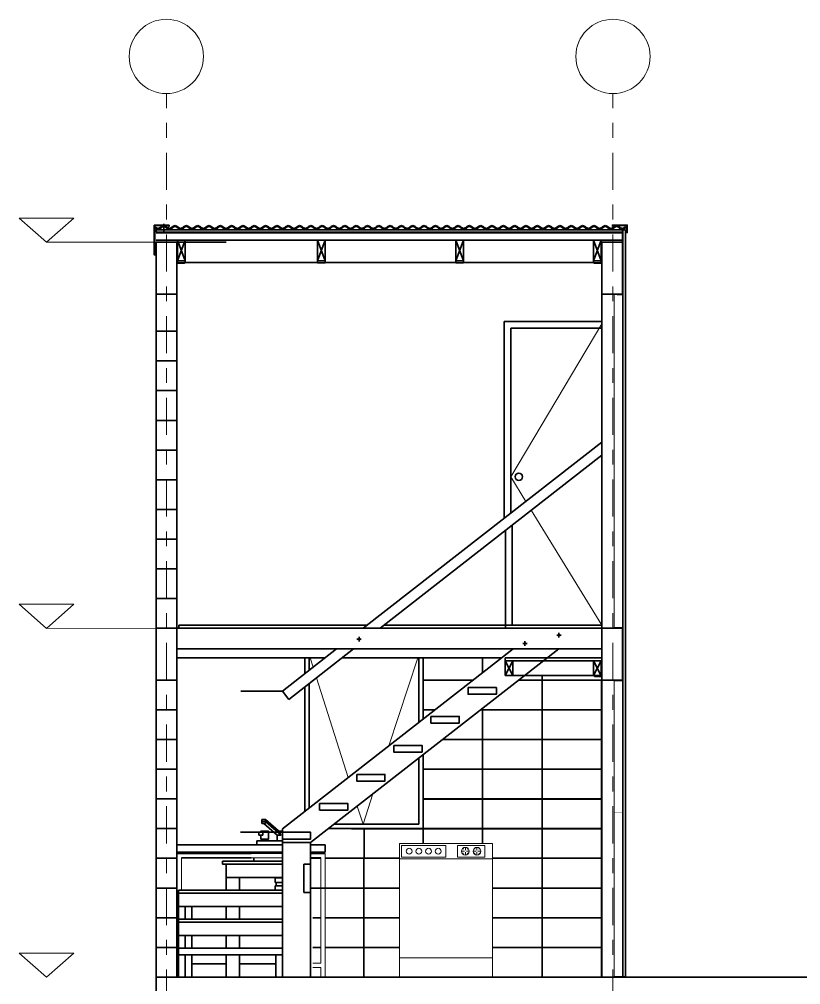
# Model space of a CAD drawing. Header units: metres. Extents: x -74.1 to 15, y -108.3 to -10.
# Drawn here: x -34.34 to -29.08, y -34.55 to -28.05 of the extents above; entities that cross this region are included whole.
import ezdxf

# ---------------------------------------------------------------- set-up
doc = ezdxf.new("R2010")
doc.units = ezdxf.units.M
doc.header["$LTSCALE"] = 5
doc.header["$MEASUREMENT"] = 0
doc.linetypes.add('CENTER', pattern=[2, 1.25, -0.25, 0.25, -0.25])
for name, color, linetype, lineweight in [('A-ANNO-SYMB', 3, 'Continuous', 18), ('A-ELEV-MBE1', 7, 'Continuous', 35), ('A-SECT-MCUT', 7, 'Continuous', 35)]:
    doc.layers.add(name, color=color, linetype=linetype, lineweight=lineweight)

msp = doc.modelspace()

# ---------------------------------------------------------------- linework, layer by layer
at = {"layer": 'A-ANNO-SYMB'}
for p, q in [((-34.1528, -29.553), (-33.426, -29.5515)), ((-30.3331, -29.9044), (-30.3331, -32.1453)), ((-30.3125, -29.9058), (-30.2761, -29.9058)), ((-30.2761, -29.9058), (-30.2761, -32.1467)), ((-34.1551, -32.1521), (-33.2089, -32.1506)), ((-30.2767, -32.1453), (-30.3331, -32.1453)), ((-30.2761, -32.1467), (-30.3125, -32.1467)), ((-30.3331, -32.5059), (-30.3331, -34.4949)), ((-30.2767, -32.5059), (-30.3331, -32.5059)), ((-30.2767, -32.5059), (-30.2767, -34.497)), ((-33.276, -33.6593), (-33.276, -33.6093)), ((-33.276, -34.4358), (-33.276, -33.6673)), ((-33.246, -33.9089), (-33.246, -33.6973)), ((-32.566, -33.6673), (-32.777, -33.6673)), ((-32.566, -33.6973), (-32.777, -33.6973)), ((-32.308, -34.4058), (-32.308, -33.6973)), ((-32.278, -34.4358), (-32.278, -33.6673)), ((-33.276, -34.4358), (-33.276, -34.5002)), ((-32.3601, -34.4058), (-32.308, -34.4058)), ((-32.3601, -34.4358), (-32.308, -34.4358)), ((-32.308, -34.4358), (-32.308, -34.5002)), ((-32.278, -34.4358), (-32.278, -34.5002)), ((-30.2776, -34.4949), (-30.3331, -34.4949))]:
    msp.add_line(p, q, dxfattribs=at)
at = {"layer": 'A-ANNO-SYMB', "ltscale": 0.003}
for p, q in [((-31.0292, -31.1314), (-30.4163, -30.1013)), ((-31.0292, -31.1314), (-30.9275, -31.2972)), ((-30.8907, -31.3573), (-30.4161, -32.1309)), ((-32.3797, -32.3507), (-32.3595, -32.4142)), ((-31.8497, -32.9427), (-31.655, -32.3507)), ((-32.3369, -32.4853), (-32.1235, -33.1562)), ((-32.0235, -33.4709), (-31.9564, -33.2668)), ((-32.0622, -33.3493), (-32.0235, -33.4709)), ((-31.7779, -33.6093), (-31.7779, -33.6593)), ((-31.3607, -33.6524), (-31.3411, -33.6524)), ((-31.3476, -33.6655), (-31.353, -33.6708)), ((-31.3524, -33.6346), (-31.3476, -33.6394)), ((-31.3346, -33.6459), (-31.3346, -33.6263)), ((-31.3346, -33.6589), (-31.3346, -33.6785)), ((-31.3085, -33.6524), (-31.328, -33.6524)), ((-31.3215, -33.6394), (-31.3165, -33.6343)), ((-31.3162, -33.6708), (-31.3215, -33.6655)), ((-31.2824, -33.6524), (-31.2628, -33.6524)), ((-31.2694, -33.6655), (-31.2747, -33.6708)), ((-31.2742, -33.6346), (-31.2694, -33.6394)), ((-31.2563, -33.6459), (-31.2563, -33.6263)), ((-31.2563, -33.6589), (-31.2563, -33.6785)), ((-31.2302, -33.6524), (-31.2498, -33.6524)), ((-31.2433, -33.6394), (-31.2382, -33.6343)), ((-31.2379, -33.6708), (-31.2433, -33.6655)), ((-31.152, -33.7046), (-31.778, -33.7046)), ((-31.778, -34.3698), (-31.152, -34.3698))]:
    msp.add_line(p, q, dxfattribs=at)
at = {"layer": 'A-ANNO-SYMB', "linetype": 'CENTER', "ltscale": 0.04}
for points in [[(-33.3458, -39.0995), (-33.3458, -28.5516)], [(-30.3409, -39.0995), (-30.3409, -28.5516)]]:
    msp.add_lwpolyline(points, dxfattribs=at)
at = {"layer": 'A-ANNO-SYMB'}
for points in [[(-34.1528, -29.553), (-34.3368, -29.3907), (-33.9688, -29.3907)], [(-34.1528, -32.1521), (-34.3368, -31.9898), (-33.9688, -31.9898)], [(-34.1528, -34.5009), (-34.3368, -34.3386), (-33.9688, -34.3386)], [(-32.308, -34.4358), (-32.3601, -34.4358), (-32.3601, -34.4358), (-32.308, -34.4358)]]:
    msp.add_lwpolyline(points, close=True, dxfattribs=at)
at = {"layer": 'A-ANNO-SYMB', "ltscale": 0.003}
for points in [[(-31.778, -34.5002), (-31.778, -33.6002), (-31.152, -33.6002), (-31.152, -34.5002)], [(-31.765, -33.6915), (-31.765, -33.6133), (-31.465, -33.6133), (-31.465, -33.6915)], [(-31.3867, -33.6915), (-31.3867, -33.6133), (-31.2041, -33.6133), (-31.2041, -33.6915)]]:
    msp.add_lwpolyline(points, close=True, dxfattribs=at)
at = {"layer": 'A-ANNO-SYMB'}
for centre in [(-33.347, -28.3016), (-30.3409, -28.3016)]:
    msp.add_circle(centre, 0.25, dxfattribs=at)
at = {"layer": 'A-ANNO-SYMB', "ltscale": 0.003}
for centre, radius in [((-31.7128, -33.6524), 0.0196), ((-31.6476, -33.6524), 0.0196), ((-31.5824, -33.6524), 0.0196), ((-31.5172, -33.6524), 0.0196), ((-31.3346, -33.6524), 0.0261), ((-31.2563, -33.6524), 0.0261)]:
    msp.add_circle(centre, radius, dxfattribs=at)
at = {"layer": 'A-ELEV-MBE1'}
for p, q in [((-33.3639, -29.4286), (-33.3639, -29.4879)), ((-33.4218, -29.4499), (-33.4257, -29.4531)), ((-33.416, -29.4686), (-30.2763, -29.4686)), ((-33.416, -29.4836), (-33.416, -29.4686)), ((-33.416, -29.4836), (-30.2763, -29.4836)), ((-33.416, -29.4883), (-30.2763, -29.4883)), ((-33.3317, -29.4476), (-33.3287, -29.4476)), ((-32.355, -29.4499), (-32.3589, -29.4531)), ((-32.3169, -29.4499), (-32.3131, -29.4531)), ((-31.7454, -29.4499), (-31.7493, -29.4531)), ((-30.6786, -29.4499), (-30.6825, -29.4531)), ((-30.6405, -29.4499), (-30.6367, -29.4531)), ((-30.3421, -29.4467), (-30.3451, -29.4467)), ((-30.2763, -29.4836), (-30.2763, -29.4686)), ((-30.2763, -29.4836), (-30.2763, -29.5518)), ((-30.2559, -29.4686), (-30.2739, -29.4686)), ((-30.2589, -29.4491), (-30.2549, -29.452)), ((-30.2551, -29.4872), (-30.2551, -29.4742)), ((-30.2521, -29.4742), (-30.2551, -29.4742)), ((-30.2521, -29.4842), (-30.2521, -29.4742)), ((-33.4157, -29.5383), (-30.2763, -29.5383)), ((-33.276, -29.5518), (-32.9451, -29.5518)), ((-33.2717, -29.594), (-33.2717, -29.5383)), ((-30.4216, -29.6922), (-30.4216, -29.5383)), ((-33.4217, -29.6346), (-33.4217, -29.6246)), ((-33.4187, -29.6246), (-33.4217, -29.6246)), ((-33.4187, -29.6376), (-33.4187, -29.6246)), ((-33.2712, -29.594), (-33.276, -29.594)), ((-33.226, -29.694), (-33.226, -29.6922)), ((-33.2212, -29.6883), (-32.3292, -29.6883)), ((-32.2792, -29.6883), (-31.3978, -29.6883)), ((-31.3478, -29.6883), (-30.4716, -29.6883)), ((-30.4216, -29.644), (-30.4173, -29.644)), ((-30.4163, -29.9018), (-30.4159, -34.5009)), ((-31.0742, -31.4116), (-31.0742, -30.0857)), ((-30.4163, -30.0857), (-31.0742, -30.0857)), ((-31.0292, -30.1307), (-31.0292, -31.3765)), ((-30.4163, -30.1307), (-31.0292, -30.1307)), ((-32.0218, -32.1508), (-30.416, -30.8982)), ((-31.908, -32.1508), (-30.416, -30.987)), ((-31.0642, -32.1307), (-31.0642, -31.4926)), ((-31.0192, -31.4575), (-31.0192, -32.1307)), ((-33.276, -32.1509), (-30.4161, -32.1507)), ((-33.2625, -32.1309), (-33.2625, -32.1509)), ((-31.9963, -32.1309), (-33.2625, -32.1309)), ((-30.4161, -32.1309), (-31.8825, -32.1309)), ((-31.0642, -32.1507), (-31.8821, -32.1507)), ((-31.0642, -32.1307), (-31.0642, -32.1507)), ((-30.378, -32.1507), (-31.0642, -32.1507)), ((-32.0352, -32.2249), (-32.0652, -32.2249)), ((-32.0502, -32.2399), (-32.0502, -32.2099)), ((-30.6895, -32.1981), (-30.7195, -32.1981)), ((-30.7045, -32.2131), (-30.7045, -32.1831)), ((-33.276, -32.2909), (-30.4161, -32.2907)), ((-32.566, -33.5014), (-31.0139, -32.2907)), ((-32.566, -32.5752), (-32.2013, -32.2908)), ((-32.5229, -32.6304), (-32.0875, -32.2908)), ((-32.376, -33.5941), (-30.705, -32.2907)), ((-30.9186, -32.2542), (-30.9486, -32.2542)), ((-30.9336, -32.2692), (-30.9336, -32.2392)), ((-32.2781, -32.3507), (-33.276, -32.3507)), ((-32.416, -32.3507), (-32.416, -32.4582)), ((-32.416, -32.4582), (-32.416, -32.3509)), ((-32.386, -32.4348), (-32.386, -32.3507)), ((-31.0908, -32.3507), (-32.1643, -32.3507)), ((-31.6485, -32.7857), (-31.6485, -32.3507)), ((-31.6185, -32.7112), (-31.6185, -32.3507)), ((-31.2185, -32.4503), (-31.2185, -32.3507)), ((-31.066, -32.3502), (-31.066, -32.3702)), ((-30.416, -32.3507), (-30.7819, -32.3507)), ((-30.7813, -32.3502), (-30.416, -32.3502)), ((-30.8069, -32.3702), (-30.416, -32.3702)), ((-30.421, -32.4689), (-30.4211, -32.3702)), ((-30.9351, -32.4702), (-30.416, -32.4702)), ((-32.416, -32.6152), (-32.416, -32.547)), ((-32.416, -32.547), (-32.416, -33.3844)), ((-32.416, -32.547), (-32.416, -32.6152)), ((-32.386, -33.361), (-32.386, -32.5236)), ((-32.386, -32.5834), (-32.386, -32.5236)), ((-32.566, -32.5752), (-32.8456, -32.5752)), ((-32.566, -32.5752), (-32.5229, -32.6304)), ((-32.416, -33.3844), (-32.416, -32.757)), ((-31.6485, -33.4709), (-31.6485, -33.0267)), ((-31.6185, -33.5009), (-31.6185, -33.028)), ((-32.7048, -33.4398), (-32.7048, -33.4528)), ((-32.6788, -33.4398), (-32.7048, -33.4398)), ((-32.7048, -33.4528), (-32.7048, -33.4659)), ((-32.7048, -33.4528), (-32.6788, -33.4528)), ((-32.7048, -33.4659), (-32.6788, -33.4659)), ((-32.6903, -33.4658), (-32.6005, -33.5441)), ((-32.6788, -33.4528), (-32.6788, -33.4398)), ((-32.5744, -33.5311), (-32.6788, -33.4398)), ((-32.6788, -33.4659), (-32.6788, -33.4528)), ((-32.6788, -33.4528), (-32.5744, -33.5441)), ((-32.218, -33.4709), (-31.6485, -33.4709)), ((-31.6485, -33.4709), (-32.0359, -33.4709)), ((-32.566, -33.5252), (-32.8483, -33.5252)), ((-32.566, -33.518), (-32.5893, -33.518)), ((-32.566, -33.5014), (-32.566, -34.3052)), ((-31.6185, -33.5002), (-32.1016, -33.5002)), ((-31.6185, -33.5009), (-32.1016, -33.5009)), ((-32.6983, -33.5832), (-32.6983, -33.5702)), ((-32.6722, -33.5702), (-32.6722, -33.5832)), ((-32.6005, -33.5441), (-32.6005, -33.5832)), ((-32.6005, -33.5441), (-32.5744, -33.5441)), ((-32.566, -33.7047), (-32.566, -33.5878)), ((-32.376, -33.5936), (-32.566, -33.5936)), ((-32.376, -33.5941), (-32.376, -34.5002)), ((-33.276, -33.6093), (-32.566, -33.6093)), ((-33.276, -33.6593), (-32.566, -33.6593)), ((-32.7375, -33.6093), (-32.566, -33.6093)), ((-32.376, -33.6093), (-32.278, -33.6093)), ((-32.376, -33.6593), (-32.278, -33.6593)), ((-32.278, -33.6593), (-32.278, -33.6093)), ((-33.276, -33.6673), (-32.777, -33.6673)), ((-33.246, -33.6973), (-32.777, -33.6973)), ((-32.9701, -33.7202), (-32.9701, -33.7402)), ((-32.566, -33.7202), (-32.9701, -33.7202)), ((-32.376, -33.6673), (-32.278, -33.6673)), ((-32.376, -33.6973), (-32.308, -33.6973)), ((-32.308, -33.7002), (-32.376, -33.7002)), ((-31.152, -33.7002), (-30.4185, -33.7002)), ((-30.4185, -33.7002), (-30.4185, -34.5002)), ((-32.566, -33.7402), (-32.9701, -33.7402)), ((-32.9442, -33.7402), (-32.9442, -33.9152)), ((-32.566, -33.8302), (-32.9442, -33.8302)), ((-32.8542, -33.8302), (-32.8542, -33.9152)), ((-32.6089, -33.8321), (-32.6089, -33.8302)), ((-33.266, -33.9352), (-33.266, -33.9152)), ((-32.566, -33.9152), (-33.266, -33.9152)), ((-32.6089, -33.8856), (-32.6089, -33.8625)), ((-33.266, -34.1102), (-33.266, -33.9352)), ((-32.566, -33.9352), (-33.266, -33.9352)), ((-32.566, -34.0252), (-33.266, -34.0252)), ((-33.2208, -34.1102), (-33.2208, -34.0252)), ((-33.176, -34.0252), (-33.176, -34.1102)), ((-32.9442, -34.0252), (-32.9442, -34.1102)), ((-32.8542, -34.0252), (-32.8542, -34.1102)), ((-33.266, -34.1102), (-33.266, -34.1302)), ((-32.566, -34.1102), (-33.266, -34.1102)), ((-33.266, -34.1302), (-33.266, -34.3052)), ((-32.566, -34.1302), (-33.266, -34.1302)), ((-32.566, -34.2202), (-33.266, -34.2202)), ((-33.2208, -34.2202), (-33.2208, -34.3052)), ((-33.176, -34.3052), (-33.176, -34.2202)), ((-32.9442, -34.2202), (-32.9442, -34.3052)), ((-32.8542, -34.2202), (-32.8542, -34.3052)), ((-33.266, -34.3502), (-33.266, -34.3052)), ((-32.566, -34.3052), (-33.266, -34.3052)), ((-32.566, -34.3052), (-32.566, -34.3502)), ((-32.566, -34.3502), (-33.266, -34.3502)), ((-33.176, -34.3502), (-33.176, -34.5002)), ((-32.9442, -34.3502), (-32.9442, -34.5002)), ((-32.8542, -34.3502), (-32.8542, -34.5002)), ((-32.9442, -34.4102), (-33.176, -34.4102)), ((-32.611, -34.4102), (-32.8542, -34.4102))]:
    msp.add_line(p, q, dxfattribs=at)
at = {"layer": 'A-ELEV-MBE1', "ltscale": 0.03}
for p, q in [((-31.066, -32.3502), (-30.7813, -32.3502)), ((-31.066, -32.3702), (-30.8069, -32.3702)), ((-31.016, -32.3702), (-31.066, -32.4702)), ((-31.066, -32.3702), (-31.016, -32.4702)), ((-30.4211, -32.3702), (-30.4711, -32.4702)), ((-30.4711, -32.3705), (-30.4211, -32.4705)), ((-31.066, -32.4702), (-30.9351, -32.4702))]:
    msp.add_line(p, q, dxfattribs=at)
at = {"layer": 'A-ELEV-MBE1'}
for points in [[(-33.4187, -29.6376), (-33.4287, -29.6376), (-33.4287, -29.4376), (-33.3287, -29.4376), (-33.3287, -29.4476)], [(-33.4217, -29.6346), (-33.4257, -29.6346), (-33.4257, -29.4406), (-33.3317, -29.4406), (-33.3317, -29.4476)], [(-30.2551, -29.4872), (-30.2451, -29.4872), (-30.2451, -29.4367), (-30.3451, -29.4367), (-30.3451, -29.4467)], [(-30.2521, -29.4842), (-30.2481, -29.4842), (-30.2481, -29.4397), (-30.3421, -29.4397), (-30.3421, -29.4467)], [(-30.2559, -29.4686), (-30.2559, -34.499), (-30.2739, -34.499), (-30.2739, -29.4686)], [(-33.276, -29.594), (-33.276, -29.694), (-33.226, -29.694)], [(-30.4173, -29.594), (-30.4173, -29.694), (-30.4673, -29.694)], [(-33.2712, -29.6784), (-33.2712, -29.6922), (-33.2212, -29.6922), (-33.2212, -29.6784)], [(-32.3292, -29.6784), (-32.3292, -29.6922), (-32.2792, -29.6922), (-32.2792, -29.6784)], [(-31.3978, -29.6784), (-31.3978, -29.6922), (-31.3478, -29.6922), (-31.3478, -29.6784)], [(-30.4716, -29.6784), (-30.4716, -29.6922), (-30.4216, -29.6922), (-30.4216, -29.6784)], [(-31.4203, -32.5009), (-31.6185, -32.5009), (-31.6185, -32.3507)], [(-30.466, -32.4752), (-30.466, -32.4702), (-30.421, -32.4702), (-30.421, -32.4252), (-30.416, -32.4252)], [(-30.466, -32.4752), (-30.416, -32.4752), (-30.416, -32.4252)], [(-30.8185, -32.4702), (-30.8185, -32.5009), (-30.9744, -32.5009)], [(-30.4185, -32.5009), (-30.4185, -32.5009), (-30.8185, -32.5009), (-30.8185, -32.4702)], [(-31.5398, -32.7009), (-31.6185, -32.7009), (-31.6185, -32.5009), (-31.2834, -32.5009)], [(-30.9744, -32.5009), (-30.8185, -32.5009), (-30.8185, -32.7009), (-31.2185, -32.7009), (-31.2185, -32.6913)], [(-31.2185, -32.6913), (-31.2185, -32.7009), (-31.2308, -32.7009)], [(-31.6185, -32.7623), (-31.6185, -32.7009), (-31.6088, -32.7009)], [(-31.2308, -32.7009), (-31.2185, -32.7009), (-31.2185, -32.9009), (-31.4873, -32.9009)], [(-31.4873, -32.9009), (-31.2185, -32.9009), (-31.2185, -33.1009), (-31.6185, -33.1009), (-31.6185, -33.0033)], [(-32.7114, -33.5245), (-32.7114, -33.518), (-32.6592, -33.518), (-32.6592, -33.5702), (-32.7114, -33.5702), (-32.7114, -33.5441)], [(-32.2556, -33.5002), (-32.016, -33.5002), (-32.016, -33.7002)], [(-31.6185, -33.6002), (-31.6185, -33.5002), (-31.2185, -33.5002), (-31.2185, -33.6002)], [(-31.2185, -33.6002), (-31.2185, -33.5002), (-30.8185, -33.5002), (-30.8185, -34.5002)], [(-30.8185, -33.6002), (-30.8185, -33.5002), (-30.4185, -33.5002), (-30.4185, -33.7002), (-30.4284, -33.7002)], [(-32.566, -33.5832), (-32.7375, -33.5832), (-32.7375, -33.6093), (-32.566, -33.6093)], [(-32.7589, -33.7202), (-32.7589, -33.6973)], [(-32.278, -33.7002), (-32.079, -33.7002)], [(-32.017, -33.7002), (-32.278, -33.7002)], [(-32.017, -33.7002), (-32.049, -33.7002)], [(-32.049, -33.7002), (-32.017, -33.7002)], [(-31.778, -33.9002), (-32.017, -33.9002), (-32.017, -33.7002), (-31.778, -33.7002)], [(-31.152, -33.7002), (-31.111, -33.7002)], [(-32.421, -33.9302), (-32.421, -33.7402), (-32.376, -33.7402), (-32.376, -33.9302), (-32.421, -33.9302)], [(-32.566, -33.8625), (-32.6144, -33.8625), (-32.6144, -33.8321), (-32.566, -33.8321)], [(-32.6144, -33.9089), (-32.6144, -33.8856), (-32.566, -33.8856)], [(-32.278, -33.9002), (-32.376, -33.9002)], [(-32.3601, -33.9002), (-32.308, -33.9002)], [(-32.079, -33.9002), (-32.278, -33.9002)], [(-32.278, -33.9002), (-32.017, -33.9002)], [(-32.049, -33.9002), (-32.017, -33.9002)], [(-31.778, -34.1002), (-32.017, -34.1002), (-32.017, -33.9002), (-31.778, -33.9002)], [(-31.111, -33.9002), (-31.152, -33.9002)], [(-31.152, -33.9002), (-30.416, -33.9002)], [(-32.3601, -34.1002), (-32.308, -34.1002)], [(-32.308, -34.1002), (-32.3601, -34.1002)], [(-32.017, -34.1002), (-32.278, -34.1002)], [(-32.278, -34.1002), (-32.079, -34.1002)], [(-32.017, -34.1002), (-32.049, -34.1002)], [(-32.049, -34.1002), (-32.017, -34.1002)], [(-31.778, -34.3002), (-32.017, -34.3002), (-32.017, -34.1002), (-31.778, -34.1002)], [(-30.416, -34.1002), (-31.152, -34.1002)], [(-31.152, -34.1002), (-31.111, -34.1002)], [(-32.3601, -34.3002), (-32.308, -34.3002)], [(-32.308, -34.3002), (-32.3601, -34.3002)], [(-32.017, -34.3002), (-32.278, -34.3002)], [(-32.278, -34.3002), (-32.079, -34.3002)], [(-32.017, -34.3002), (-32.049, -34.3002)], [(-32.049, -34.3002), (-32.017, -34.3002)], [(-32.017, -34.5002), (-32.017, -34.3002), (-31.778, -34.3002)], [(-30.4159, -34.3002), (-31.152, -34.3002)], [(-33.266, -34.5002), (-33.266, -34.3502), (-33.221, -34.3502), (-33.221, -34.5002), (-33.266, -34.5002)], [(-32.611, -34.5002), (-32.611, -34.3502), (-32.566, -34.3502), (-32.566, -34.5002), (-32.611, -34.5002)], [(-31.617, -34.5002), (-32.017, -34.5002), (-32.017, -34.4358)], [(-30.4159, -34.5009), (-30.4159, -34.5009), (-30.2659, -34.5009)]]:
    msp.add_lwpolyline(points, dxfattribs=at)
at = {"layer": 'A-ELEV-MBE1', "const_width": 0.0015}
for points in [[(-30.3343, -29.9336), (-30.3343, -29.9036), (-30.3253, -29.9036), (-30.3224, -29.9066), (-30.3051, -29.9066), (-30.2878, -29.9066), (-30.2848, -29.9036), (-30.2758, -29.9036), (-30.2758, -29.9336)], [(-30.3343, -32.1195), (-30.3343, -32.1495), (-30.3253, -32.1495), (-30.3224, -32.1465), (-30.3051, -32.1465), (-30.2878, -32.1465), (-30.2848, -32.1495), (-30.2758, -32.1495), (-30.2758, -32.1195)], [(-30.3343, -32.5317), (-30.3343, -32.5017), (-30.3253, -32.5017), (-30.3224, -32.5046), (-30.3051, -32.5046), (-30.2878, -32.5046), (-30.2848, -32.5017), (-30.2758, -32.5017), (-30.2758, -32.5317)], [(-30.3343, -33.4214), (-30.3343, -33.3914), (-30.3253, -33.3914), (-30.3224, -33.3944), (-30.3051, -33.3944), (-30.2878, -33.3944), (-30.2848, -33.3914), (-30.2758, -33.3914), (-30.2758, -33.4214)], [(-30.3343, -34.4703), (-30.3343, -34.5003), (-30.3253, -34.5003), (-30.3224, -34.4973), (-30.3051, -34.4973), (-30.2878, -34.4973), (-30.2848, -34.5003), (-30.2758, -34.5003), (-30.2758, -34.4703)]]:
    msp.add_lwpolyline(points, dxfattribs=at)
at = {"layer": 'A-ELEV-MBE1'}
for points in [[(-31.0642, -32.1309), (-31.0642, -32.1507), (-30.4161, -32.1507), (-30.4161, -32.1309)], [(-30.8185, -32.5009), (-30.4185, -32.5009), (-30.4185, -32.7009), (-30.8185, -32.7009)], [(-31.2185, -32.7009), (-30.8185, -32.7009), (-30.8185, -32.9009), (-31.2185, -32.9009)], [(-30.8185, -32.7009), (-30.4185, -32.7009), (-30.4185, -32.9009), (-30.8185, -32.9009)], [(-31.2185, -32.9009), (-30.8185, -32.9009), (-30.8185, -33.1009), (-31.2185, -33.1009)], [(-30.8185, -32.9009), (-30.4185, -32.9009), (-30.4185, -33.1009), (-30.8185, -33.1009)], [(-31.6185, -33.1009), (-31.2185, -33.1009), (-31.2185, -33.3009), (-31.6185, -33.3009)], [(-31.2185, -33.1009), (-30.8185, -33.1009), (-30.8185, -33.3009), (-31.2185, -33.3009)], [(-30.8185, -33.1009), (-30.4185, -33.1009), (-30.4185, -33.3009), (-30.8185, -33.3009)], [(-31.6185, -33.3002), (-31.2185, -33.3002), (-31.2185, -33.5002), (-31.6185, -33.5002)], [(-31.6185, -33.3009), (-31.2185, -33.3009), (-31.2185, -33.5009), (-31.6185, -33.5009)], [(-31.2185, -33.3002), (-30.8185, -33.3002), (-30.8185, -33.5002), (-31.2185, -33.5002)], [(-31.2185, -33.3009), (-30.8185, -33.3009), (-30.8185, -33.5009), (-31.2185, -33.5009)], [(-30.8185, -33.3002), (-30.4185, -33.3002), (-30.4185, -33.5002), (-30.8185, -33.5002)], [(-30.8185, -33.3009), (-30.4185, -33.3009), (-30.4185, -33.5009), (-30.8185, -33.5009)], [(-32.7244, -33.5441), (-32.7244, -33.5246), (-32.6983, -33.5246), (-32.6983, -33.5441)]]:
    msp.add_lwpolyline(points, close=True, dxfattribs=at)
at = {"layer": 'A-ELEV-MBE1', "ltscale": 0.03}
for points in [[(-31.066, -32.4702), (-31.066, -32.3702), (-31.016, -32.3702), (-31.016, -32.4702), (-31.066, -32.4702)], [(-30.4711, -32.4702), (-30.4711, -32.3702), (-30.4211, -32.3702), (-30.4211, -32.4702), (-30.4711, -32.4702)]]:
    msp.add_lwpolyline(points, dxfattribs=at)
for points in [[(-31.316, -32.5502), (-31.126, -32.5502), (-31.126, -32.5952), (-31.316, -32.5952)], [(-31.566, -32.7452), (-31.376, -32.7452), (-31.376, -32.7902), (-31.566, -32.7902)], [(-31.816, -32.9402), (-31.626, -32.9402), (-31.626, -32.9852), (-31.816, -32.9852)], [(-32.066, -33.1352), (-31.876, -33.1352), (-31.876, -33.1802), (-32.066, -33.1802)], [(-32.316, -33.3302), (-32.126, -33.3302), (-32.126, -33.3752), (-32.316, -33.3752)], [(-32.566, -33.5252), (-32.376, -33.5252), (-32.376, -33.5702), (-32.566, -33.5702)]]:
    msp.add_lwpolyline(points, close=True, dxfattribs=at)
at = {"layer": 'A-ELEV-MBE1', "ltscale": 0.003}
msp.add_lwpolyline([(-31.2185, -34.5002), (-31.6185, -34.5002)], dxfattribs=at)
at = {"layer": 'A-ELEV-MBE1'}
for centre, radius in [((-30.9748, -31.1314), 0.025), ((-32.0502, -32.2249), 0.005), ((-30.7045, -32.1981), 0.005), ((-30.9336, -32.2542), 0.005)]:
    msp.add_circle(centre, radius, dxfattribs=at)
for centre, radius, start, end in [((-33.3647, -29.4655), 0.0247, 39.42406, 140.57594), ((-33.2885, -29.4655), 0.0247, 39.42406, 140.57594), ((-33.2123, -29.4655), 0.0247, 39.42406, 140.57594), ((-33.1361, -29.4655), 0.0247, 39.42406, 140.57594), ((-33.0599, -29.4655), 0.0247, 39.42406, 140.57594), ((-32.9837, -29.4655), 0.0247, 39.42406, 140.57594), ((-32.9075, -29.4655), 0.0247, 39.42406, 140.57594), ((-32.8313, -29.4655), 0.0247, 39.42406, 140.57594), ((-32.7551, -29.4655), 0.0247, 39.42406, 140.57594), ((-32.6789, -29.4655), 0.0247, 39.42406, 140.57594), ((-32.6027, -29.4655), 0.0247, 39.42406, 140.57594), ((-32.5265, -29.4655), 0.0247, 39.42406, 140.57594), ((-32.4503, -29.4655), 0.0247, 39.42406, 140.57594), ((-32.3741, -29.4655), 0.0247, 39.42406, 140.57594), ((-32.2979, -29.4655), 0.0247, 39.42406, 140.57594), ((-32.2217, -29.4655), 0.0247, 39.42406, 140.57594), ((-32.1455, -29.4655), 0.0247, 39.42406, 140.57594), ((-32.0693, -29.4655), 0.0247, 39.42406, 140.57594), ((-31.9931, -29.4655), 0.0247, 39.42406, 140.57594), ((-31.9169, -29.4655), 0.0247, 39.42406, 140.57594), ((-31.8407, -29.4655), 0.0247, 39.42406, 140.57594), ((-31.7645, -29.4655), 0.0247, 39.42406, 140.57594), ((-31.6883, -29.4655), 0.0247, 39.42406, 140.57594), ((-31.6883, -29.4655), 0.0247, 39.42406, 140.57594), ((-31.6121, -29.4655), 0.0247, 39.42406, 140.57594), ((-31.5359, -29.4655), 0.0247, 39.42406, 140.57594), ((-31.4597, -29.4655), 0.0247, 39.42406, 140.57594), ((-31.3835, -29.4655), 0.0247, 39.42406, 140.57594), ((-31.3073, -29.4655), 0.0247, 39.42406, 140.57594), ((-31.2311, -29.4655), 0.0247, 39.42406, 140.57594), ((-31.1549, -29.4655), 0.0247, 39.42406, 140.57594), ((-31.0787, -29.4655), 0.0247, 39.42406, 140.57594), ((-31.0025, -29.4655), 0.0247, 39.42406, 140.57594), ((-30.9263, -29.4655), 0.0247, 39.42406, 140.57594), ((-30.8501, -29.4655), 0.0247, 39.42406, 140.57594), ((-30.7739, -29.4655), 0.0247, 39.42406, 140.57594), ((-30.6977, -29.4655), 0.0247, 39.42406, 140.57594), ((-30.6215, -29.4655), 0.0247, 39.42406, 140.57594), ((-30.5453, -29.4655), 0.0247, 39.42406, 140.57594), ((-30.4691, -29.4655), 0.0247, 39.42406, 140.57594), ((-30.3929, -29.4655), 0.0247, 39.42406, 140.57594), ((-30.3167, -29.4655), 0.0247, 39.42406, 140.57594), ((-33.4028, -29.4342), 0.0297, 219.42406, 320.57594), ((-33.4028, -29.4342), 0.0247, 219.42406, 320.57594), ((-33.3647, -29.4655), 0.0197, 39.42406, 140.57594), ((-33.3266, -29.4342), 0.0297, 219.42406, 320.57594), ((-33.3266, -29.4342), 0.0247, 219.42406, 320.57594), ((-33.2885, -29.4655), 0.0197, 39.42406, 140.57594), ((-33.2504, -29.4342), 0.0297, 219.42406, 320.57594), ((-33.2504, -29.4342), 0.0247, 219.42406, 320.57594), ((-33.2123, -29.4655), 0.0197, 39.42406, 140.57594), ((-33.1742, -29.4342), 0.0297, 219.42406, 320.57594), ((-33.1742, -29.4342), 0.0247, 219.42406, 320.57594), ((-33.1361, -29.4655), 0.0197, 39.42406, 140.57594), ((-33.098, -29.4342), 0.0297, 219.42406, 320.57594), ((-33.098, -29.4342), 0.0247, 219.42406, 320.57594), ((-33.0599, -29.4655), 0.0197, 39.42406, 140.57594), ((-33.0218, -29.4342), 0.0297, 219.42406, 320.57594), ((-33.0218, -29.4342), 0.0247, 219.42406, 320.57594), ((-32.9837, -29.4655), 0.0197, 39.42406, 140.57594), ((-32.9456, -29.4342), 0.0297, 219.42406, 320.57594), ((-32.9456, -29.4342), 0.0247, 219.42406, 320.57594), ((-32.9075, -29.4655), 0.0197, 39.42406, 140.57594), ((-32.8694, -29.4342), 0.0297, 219.42406, 320.57594), ((-32.8694, -29.4342), 0.0247, 219.42406, 320.57594), ((-32.8313, -29.4655), 0.0197, 39.42406, 140.57594), ((-32.7932, -29.4342), 0.0297, 219.42406, 320.57594), ((-32.7932, -29.4342), 0.0247, 219.42406, 320.57594), ((-32.7551, -29.4655), 0.0197, 39.42406, 140.57594), ((-32.717, -29.4342), 0.0297, 219.42406, 320.57594), ((-32.717, -29.4342), 0.0247, 219.42406, 320.57594), ((-32.6789, -29.4655), 0.0197, 39.42406, 140.57594), ((-32.6408, -29.4342), 0.0297, 219.42406, 320.57594), ((-32.6408, -29.4342), 0.0247, 219.42406, 320.57594), ((-32.6027, -29.4655), 0.0197, 39.42406, 140.57594), ((-32.5646, -29.4342), 0.0297, 219.42406, 320.57594), ((-32.5646, -29.4342), 0.0247, 219.42406, 320.57594), ((-32.5265, -29.4655), 0.0197, 39.42406, 140.57594), ((-32.4884, -29.4342), 0.0297, 219.42406, 320.57594), ((-32.4884, -29.4342), 0.0247, 219.42406, 320.57594), ((-32.4503, -29.4655), 0.0197, 39.42406, 140.57594), ((-32.4122, -29.4342), 0.0297, 219.42406, 320.57594), ((-32.4122, -29.4342), 0.0247, 219.42406, 320.57594), ((-32.3741, -29.4655), 0.0197, 39.42406, 140.57594), ((-32.336, -29.4342), 0.0297, 219.42406, 320.57594), ((-32.336, -29.4342), 0.0297, 219.42406, 320.57594), ((-32.336, -29.4342), 0.0247, 219.42406, 320.57594), ((-32.336, -29.4342), 0.0247, 219.42406, 320.57594), ((-32.2979, -29.4655), 0.0197, 39.42406, 140.57594), ((-32.2598, -29.4342), 0.0297, 219.42406, 320.57594), ((-32.2598, -29.4342), 0.0247, 219.42406, 320.57594), ((-32.2217, -29.4655), 0.0197, 39.42406, 140.57594), ((-32.1836, -29.4342), 0.0297, 219.42406, 320.57594), ((-32.1836, -29.4342), 0.0247, 219.42406, 320.57594), ((-32.1455, -29.4655), 0.0197, 39.42406, 140.57594), ((-32.1074, -29.4342), 0.0297, 219.42406, 320.57594), ((-32.1074, -29.4342), 0.0247, 219.42406, 320.57594), ((-32.0693, -29.4655), 0.0197, 39.42406, 140.57594), ((-32.0312, -29.4342), 0.0297, 219.42406, 320.57594), ((-32.0312, -29.4342), 0.0247, 219.42406, 320.57594), ((-31.9931, -29.4655), 0.0197, 39.42406, 140.57594), ((-31.955, -29.4342), 0.0297, 219.42406, 320.57594), ((-31.955, -29.4342), 0.0247, 219.42406, 320.57594), ((-31.9169, -29.4655), 0.0197, 39.42406, 140.57594), ((-31.8788, -29.4342), 0.0297, 219.42406, 320.57594), ((-31.8788, -29.4342), 0.0247, 219.42406, 320.57594), ((-31.8407, -29.4655), 0.0197, 39.42406, 140.57594), ((-31.8026, -29.4342), 0.0297, 219.42406, 320.57594), ((-31.8026, -29.4342), 0.0247, 219.42406, 320.57594), ((-31.7645, -29.4655), 0.0197, 39.42406, 140.57594), ((-31.7264, -29.4342), 0.0297, 219.42406, 320.57594), ((-31.7264, -29.4342), 0.0297, 219.42406, 320.57594), ((-31.7264, -29.4342), 0.0247, 219.42406, 320.57594), ((-31.7264, -29.4342), 0.0247, 219.42406, 320.57594), ((-31.6883, -29.4655), 0.0197, 39.42406, 140.57594), ((-31.6883, -29.4655), 0.0197, 39.42406, 140.57594), ((-31.6502, -29.4342), 0.0297, 219.42406, 320.57594), ((-31.6502, -29.4342), 0.0247, 219.42406, 320.57594), ((-31.6121, -29.4655), 0.0197, 39.42406, 140.57594), ((-31.574, -29.4342), 0.0297, 219.42406, 320.57594), ((-31.574, -29.4342), 0.0247, 219.42406, 320.57594), ((-31.5359, -29.4655), 0.0197, 39.42406, 140.57594), ((-31.4978, -29.4342), 0.0297, 219.42406, 320.57594), ((-31.4978, -29.4342), 0.0247, 219.42406, 320.57594), ((-31.4597, -29.4655), 0.0197, 39.42406, 140.57594), ((-31.4216, -29.4342), 0.0297, 219.42406, 320.57594), ((-31.4216, -29.4342), 0.0247, 219.42406, 320.57594), ((-31.3835, -29.4655), 0.0197, 39.42406, 140.57594), ((-31.3454, -29.4342), 0.0297, 219.42406, 320.57594), ((-31.3454, -29.4342), 0.0247, 219.42406, 320.57594), ((-31.3073, -29.4655), 0.0197, 39.42406, 140.57594), ((-31.2692, -29.4342), 0.0297, 219.42406, 320.57594), ((-31.2692, -29.4342), 0.0247, 219.42406, 320.57594), ((-31.2311, -29.4655), 0.0197, 39.42406, 140.57594), ((-31.193, -29.4342), 0.0297, 219.42406, 320.57594), ((-31.193, -29.4342), 0.0247, 219.42406, 320.57594), ((-31.1549, -29.4655), 0.0197, 39.42406, 140.57594), ((-31.1168, -29.4342), 0.0297, 219.42406, 320.57594), ((-31.1168, -29.4342), 0.0247, 219.42406, 320.57594), ((-31.0787, -29.4655), 0.0197, 39.42406, 140.57594), ((-31.0406, -29.4342), 0.0297, 219.42406, 320.57594), ((-31.0406, -29.4342), 0.0247, 219.42406, 320.57594), ((-31.0025, -29.4655), 0.0197, 39.42406, 140.57594), ((-30.9644, -29.4342), 0.0297, 219.42406, 320.57594), ((-30.9644, -29.4342), 0.0247, 219.42406, 320.57594), ((-30.9263, -29.4655), 0.0197, 39.42406, 140.57594), ((-30.8882, -29.4342), 0.0297, 219.42406, 320.57594), ((-30.8882, -29.4342), 0.0247, 219.42406, 320.57594), ((-30.8501, -29.4655), 0.0197, 39.42406, 140.57594), ((-30.812, -29.4342), 0.0297, 219.42406, 320.57594), ((-30.812, -29.4342), 0.0247, 219.42406, 320.57594), ((-30.7739, -29.4655), 0.0197, 39.42406, 140.57594), ((-30.7358, -29.4342), 0.0297, 219.42406, 320.57594), ((-30.7358, -29.4342), 0.0247, 219.42406, 320.57594), ((-30.6977, -29.4655), 0.0197, 39.42406, 140.57594), ((-30.6596, -29.4342), 0.0297, 219.42406, 320.57594), ((-30.6596, -29.4342), 0.0297, 219.42406, 320.57594), ((-30.6596, -29.4342), 0.0247, 219.42406, 320.57594), ((-30.6596, -29.4342), 0.0247, 219.42406, 320.57594), ((-30.6215, -29.4655), 0.0197, 39.42406, 140.57594), ((-30.5834, -29.4342), 0.0297, 219.42406, 320.57594), ((-30.5834, -29.4342), 0.0247, 219.42406, 320.57594), ((-30.5453, -29.4655), 0.0197, 39.42406, 140.57594), ((-30.5072, -29.4342), 0.0297, 219.42406, 320.57594), ((-30.5072, -29.4342), 0.0247, 219.42406, 320.57594), ((-30.4691, -29.4655), 0.0197, 39.42406, 140.57594), ((-30.431, -29.4342), 0.0297, 219.42406, 320.57594), ((-30.431, -29.4342), 0.0247, 219.42406, 320.57594), ((-30.3929, -29.4655), 0.0197, 39.42406, 140.57594), ((-30.3548, -29.4342), 0.0297, 219.42406, 320.57594), ((-30.3548, -29.4342), 0.0247, 219.42406, 320.57594), ((-30.3167, -29.4655), 0.0197, 39.42406, 140.57594), ((-30.2786, -29.4342), 0.0297, 219.42406, 323.14533), ((-30.2786, -29.4342), 0.0247, 219.42406, 322.93914)]:
    msp.add_arc(centre, radius, start, end, dxfattribs=at)
at = {"layer": 'A-SECT-MCUT'}
for p, q in [((-33.2712, -29.5383), (-33.2712, -29.6784)), ((-33.2712, -29.5383), (-33.2212, -29.5383)), ((-33.2712, -29.5383), (-33.2212, -29.6784)), ((-33.2212, -29.5383), (-33.2712, -29.6784)), ((-33.2212, -29.5383), (-33.2212, -29.6784)), ((-32.3292, -29.5383), (-32.3292, -29.6784)), ((-32.3292, -29.5383), (-32.2792, -29.5383)), ((-32.3292, -29.5383), (-32.2792, -29.6784)), ((-32.2792, -29.5383), (-32.3292, -29.6784)), ((-32.2792, -29.5383), (-32.2792, -29.6784)), ((-31.3978, -29.5383), (-31.3978, -29.6784)), ((-31.3978, -29.5383), (-31.3478, -29.5383)), ((-31.3978, -29.5383), (-31.3478, -29.6784)), ((-31.3478, -29.5383), (-31.3978, -29.6784)), ((-31.3478, -29.5383), (-31.3478, -29.6784)), ((-30.4716, -29.5383), (-30.4716, -29.6784)), ((-30.4716, -29.5383), (-30.4216, -29.5383)), ((-30.4716, -29.5383), (-30.4216, -29.6784)), ((-30.4216, -29.5383), (-30.4716, -29.6784)), ((-30.4216, -29.5383), (-30.4216, -29.6784)), ((-33.2712, -29.6784), (-33.2212, -29.6784)), ((-32.3292, -29.6784), (-32.2792, -29.6784)), ((-31.3978, -29.6784), (-31.3478, -29.6784)), ((-30.4716, -29.6784), (-30.4216, -29.6784)), ((-33.416, -34.5009), (-32.079, -34.5009)), ((-32.079, -34.5009), (-15.281, -34.5009))]:
    msp.add_line(p, q, dxfattribs=at)
for points in [[(-33.416, -29.5518), (-33.276, -29.5518), (-33.276, -29.9018), (-33.416, -29.9018)], [(-30.4163, -29.5518), (-30.2763, -29.5518), (-30.2763, -29.9018), (-30.4163, -29.9018)], [(-33.416, -29.9018), (-33.276, -29.9018), (-33.276, -30.1516), (-33.416, -30.1516)], [(-33.416, -30.1516), (-33.276, -30.1516), (-33.276, -30.3516), (-33.416, -30.3516)], [(-33.416, -30.3516), (-33.276, -30.3516), (-33.276, -30.5516), (-33.416, -30.5516)], [(-33.416, -30.5516), (-33.276, -30.5516), (-33.276, -30.7516), (-33.416, -30.7516)], [(-33.416, -30.7516), (-33.276, -30.7516), (-33.276, -30.9516), (-33.416, -30.9516)], [(-33.416, -30.9516), (-33.276, -30.9516), (-33.276, -31.1516), (-33.416, -31.1516)], [(-33.416, -31.1516), (-33.276, -31.1516), (-33.276, -31.3516), (-33.416, -31.3516)], [(-33.416, -31.3516), (-33.276, -31.3516), (-33.276, -31.5516), (-33.416, -31.5516)], [(-33.416, -31.5516), (-33.276, -31.5516), (-33.276, -31.7516), (-33.416, -31.7516)], [(-33.416, -31.7516), (-33.276, -31.7516), (-33.276, -31.9516), (-33.416, -31.9516)], [(-33.416, -31.9516), (-33.276, -31.9516), (-33.276, -32.1502), (-33.416, -32.1502)], [(-33.416, -32.1502), (-33.276, -32.1502), (-33.276, -32.5002), (-33.416, -32.5002)], [(-30.416, -32.1502), (-30.276, -32.1502), (-30.276, -32.5002), (-30.416, -32.5002)], [(-33.416, -32.5002), (-33.276, -32.5002), (-33.276, -32.7002), (-33.416, -32.7002)], [(-33.416, -32.7002), (-33.276, -32.7002), (-33.276, -32.9002), (-33.416, -32.9002)], [(-33.416, -32.9002), (-33.276, -32.9002), (-33.276, -33.1002), (-33.416, -33.1002)], [(-33.416, -33.1002), (-33.276, -33.1002), (-33.276, -33.3002), (-33.416, -33.3002)], [(-33.416, -33.3002), (-33.276, -33.3002), (-33.276, -33.5002), (-33.416, -33.5002)], [(-33.416, -33.5002), (-33.276, -33.5002), (-33.276, -33.7002), (-33.416, -33.7002)], [(-33.416, -33.7002), (-33.276, -33.7002), (-33.276, -33.9002), (-33.416, -33.9002)], [(-33.416, -33.9002), (-33.276, -33.9002), (-33.276, -34.1002), (-33.416, -34.1002)], [(-33.416, -34.1002), (-33.276, -34.1002), (-33.276, -34.3002), (-33.416, -34.3002)], [(-33.416, -34.3002), (-33.276, -34.3002), (-33.276, -34.5002), (-33.416, -34.5002)]]:
    msp.add_lwpolyline(points, close=True, dxfattribs=at)
for points in [[(-33.276, -34.6009), (-33.276, -34.8509), (-33.416, -34.8509), (-33.416, -34.5009), (-33.276, -34.5009)], [(-30.4159, -34.5009), (-30.2659, -34.5009)]]:
    msp.add_lwpolyline(points, dxfattribs=at)

doc.saveas('drawing.dxf')
